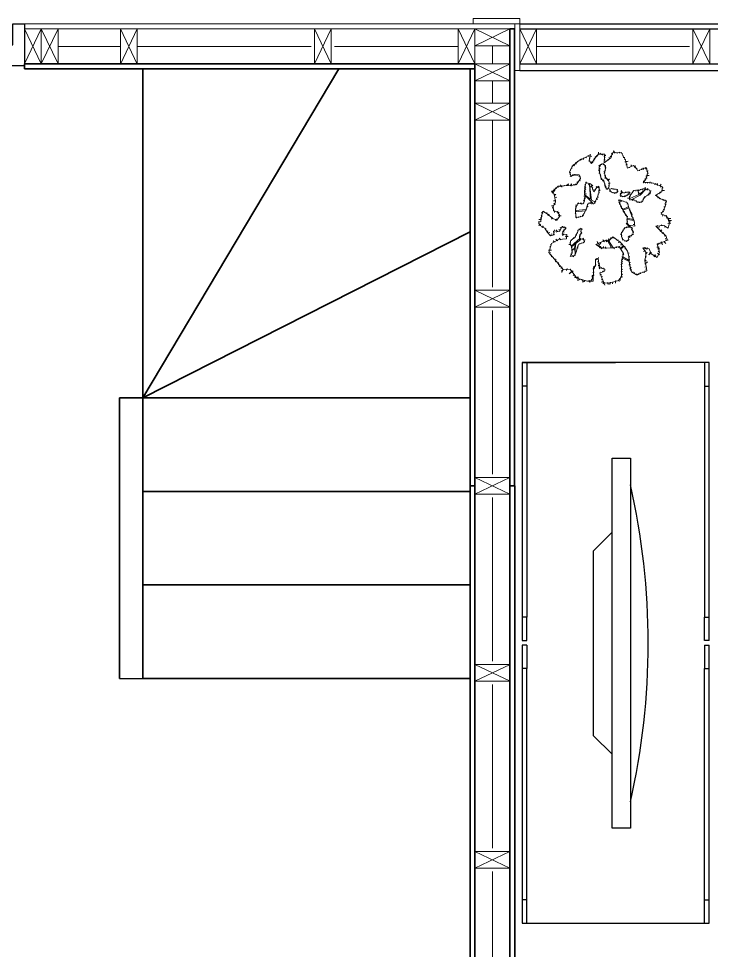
# Model space of a CAD drawing. Header units: millimetres. Extents: x -5545 to 6592, y -1722 to 1596.
# Drawn here: x 5378.3 to 5526.5, y 649.2 to 848.6 of the extents above; entities that cross this region are included whole.
import ezdxf

# ---------------------------------------------------------------- set-up
doc = ezdxf.new("R2010")
doc.units = ezdxf.units.MM
for name, color, linetype, lineweight in [('A-DETL-MBND', 3, 'Continuous', 18), ('A-DOOR-FULL', 4, 'Continuous', 25), ('A-ELEV-MBE1', 7, 'Continuous', 35), ('A-ELEV-MBE2', 4, 'Continuous', 25), ('A-FURN', 8, 'Continuous', 18), ('A-SECT-MCUT', 7, 'Continuous', 35), ('A-WALL-PATT', 8, 'Continuous', 18), ('A-WALL-STUD', 3, 'Continuous', 18), ('ALBERO', 84, 'Continuous', 9)]:
    doc.layers.add(name, color=color, linetype=linetype, lineweight=lineweight)
doc.layers.add('Arredo', color=7, linetype='Continuous')
doc.layers.add('Piante', color=104, linetype='Continuous')

# ---------------------------------------------------------------- blocks, each defined once
blk = doc.blocks.new('albero_aw_3')
at = {"layer": 'ALBERO', "color": 75}
for p, q in [((-0.667, 5.932), (-0.65, 6.212)), ((-0.65, 6.212), (-0.626, 6.023)), ((0.78, 6.335), (0.821, 6.138)), ((0.927, 6.121), (0.78, 6.335)), ((1.133, 6.195), (1.116, 6.088)), ((1.314, 6.204), (1.412, 6.105)), ((-3.139, 4.847), (-2.536, 5.4)), ((-2.653, 5.354), (-2.623, 5.293)), ((-2.536, 5.4), (-1.831, 5.725)), ((-2.491, 5.354), (-2.531, 5.425)), ((-2.329, 5.425), (-2.4, 5.537)), ((-2.258, 5.476), (-2.318, 5.588)), ((-1.984, 5.689), (-2.116, 5.507)), ((-1.862, 5.75), (-1.781, 5.689)), ((-1.831, 5.725), (-1.384, 5.988)), ((-1.629, 5.903), (-1.588, 5.801)), ((-1.547, 5.354), (-1.446, 5.395)), ((-1.384, 5.988), (-1.529, 5.419)), ((-1.529, 5.419), (-1.308, 5.151)), ((-1.517, 5.649), (-1.416, 5.639)), ((-1.497, 5.811), (-1.263, 5.842)), ((-1.263, 5.842), (-1.476, 5.791)), ((-1.308, 5.151), (-0.963, 5.662)), ((-1.308, 5.299), (-1.176, 5.233)), ((-1.242, 5.192), (-1.308, 5.299)), ((-1.176, 5.233), (-1.152, 5.414)), ((-1.152, 5.414), (-1.053, 5.406)), ((-1.045, 5.636), (-0.954, 5.562)), ((-0.963, 5.662), (-0.637, 6.034)), ((-0.946, 5.792), (-0.905, 5.694)), ((-0.872, 5.866), (-0.716, 5.85)), ((-0.637, 6.034), (-0.039, 6.019)), ((-0.511, 6.006), (-0.453, 6.13)), ((-0.313, 5.957), (-0.289, 6.064)), ((-0.289, 6.064), (-0.264, 5.916)), ((0.065, 5.883), (-0.141, 5.817)), ((-0.141, 5.48), (-0.001, 5.496)), ((-0.039, 6.019), (-0.112, 5.211)), ((-0.112, 5.211), (0.522, 5.684)), ((-0.108, 5.891), (0.065, 5.883)), ((-0.083, 5.71), (0.007, 5.702)), ((0.073, 5.39), (0.13, 5.316)), ((0.204, 5.521), (0.328, 5.48)), ((0.344, 5.702), (0.467, 5.595)), ((0.426, 5.587), (0.344, 5.702)), ((0.467, 5.834), (0.632, 5.776)), ((0.582, 5.743), (0.467, 5.834)), ((0.522, 5.684), (0.698, 6.144)), ((0.582, 6.13), (0.706, 6.031)), ((0.673, 5.973), (0.582, 6.13)), ((0.698, 6.144), (1.545, 6.171)), ((1.545, 6.171), (1.919, 5.437)), ((1.552, 6.056), (1.642, 6.088)), ((1.618, 5.858), (1.7, 5.866)), ((1.708, 5.702), (1.84, 5.702)), ((1.823, 5.529), (1.955, 5.562)), ((1.864, 5.291), (2.168, 5.373)), ((2.168, 5.373), (1.872, 5.25)), ((1.919, 5.437), (2.105, 4.711)), ((-3.374, 4.327), (-3.139, 4.847)), ((-3.282, 4.562), (-3.282, 4.461)), ((-3.272, 4.674), (-3.14, 4.705)), ((-3.15, 4.908), (-3.059, 4.857)), ((-3.039, 5.04), (-2.927, 4.928)), ((-2.795, 5.253), (-2.745, 5.111)), ((-2.765, 5.08), (-2.795, 5.253)), ((-0.484, 4.528), (-0.633, 4.466)), ((-0.633, 4.466), (-0.509, 4.441)), ((-0.621, 4.951), (-0.484, 4.839)), ((-0.435, 4.938), (-0.621, 4.951)), ((-0.497, 4.665), (-0.621, 4.615)), ((-0.621, 4.615), (-0.571, 4.578)), ((-0.484, 4.839), (-0.584, 4.814)), ((-0.584, 4.814), (-0.571, 4.714)), ((-0.571, 4.714), (-0.497, 4.665)), ((-0.571, 4.578), (-0.484, 4.528)), ((-0.509, 4.441), (-0.571, 4.379)), ((-0.535, 4.941), (-0.563, 4.742)), ((-0.563, 4.742), (-0.563, 4.442)), ((-0.563, 4.442), (-0.506, 4.214)), ((-0.421, 5.055), (-0.535, 4.941)), ((-0.292, 5.112), (-0.463, 5.013)), ((-0.463, 5.013), (-0.435, 4.938)), ((-0.348, 5.112), (-0.348, 5.025)), ((-0.121, 5.055), (-0.292, 5.112)), ((-0.161, 5.125), (-0.236, 5.05)), ((-0.136, 5), (-0.049, 5.013)), ((0.036, 4.927), (-0.121, 5.055)), ((-0.078, 4.285), (0.036, 4.67)), ((-0.062, 4.876), (0.05, 4.876)), ((-0.037, 4.739), (0.075, 4.714)), ((-0.037, 4.553), (0.05, 4.503)), ((0.038, 4.466), (-0.037, 4.553)), ((0.036, 4.67), (0.036, 4.927)), ((1.955, 5.011), (2.119, 5.085)), ((2.105, 4.711), (2.681, 4.935)), ((2.25, 4.806), (2.308, 4.732)), ((2.439, 5.02), (2.522, 4.88)), ((2.464, 4.847), (2.439, 5.02)), ((2.681, 4.935), (3.002, 4.628)), ((2.776, 4.863), (2.85, 4.929)), ((2.85, 4.929), (2.793, 4.724)), ((2.941, 4.608), (3.031, 4.658)), ((3.002, 4.628), (3.094, 4.459)), ((3.094, 4.459), (3.888, 4.765)), ((3.253, 4.452), (3.245, 4.543)), ((3.45, 4.655), (3.45, 4.544)), ((3.611, 4.581), (3.586, 4.742)), ((3.772, 4.655), (3.847, 4.754)), ((3.847, 4.606), (3.97, 4.63)), ((3.871, 4.42), (4.07, 4.432)), ((3.888, 4.765), (4.032, 4.248)), ((-3.221, 3.92), (-3.374, 4.327)), ((-3.353, 4.248), (-3.272, 4.278)), ((-3.353, 4.085), (-3.272, 4.116)), ((-3.313, 3.902), (-3.221, 3.974)), ((-3.083, 4.07), (-3.221, 3.92)), ((-2.475, 4.075), (-3.083, 4.07)), ((-3.039, 3.974), (-3.029, 4.055)), ((-2.887, 3.994), (-2.887, 4.126)), ((-2.755, 3.994), (-2.745, 4.085)), ((-2.737, 3.156), (-2.353, 3.717)), ((-2.633, 4.004), (-2.531, 4.055)), ((-2.491, 3.892), (-2.339, 3.923)), ((-2.353, 3.717), (-2.475, 4.075)), ((-2.4, 3.74), (-2.298, 3.75)), ((-0.621, 4.23), (-0.534, 4.23)), ((-0.522, 4.08), (-0.41, 4.055)), ((-0.506, 4.214), (-0.435, 3.928)), ((-0.484, 3.931), (-0.385, 3.931)), ((-0.435, 3.928), (-0.392, 3.7)), ((-0.41, 3.67), (-0.335, 3.745)), ((-0.335, 3.745), (-0.397, 3.633)), ((-0.397, 3.633), (-0.298, 3.583)), ((-0.392, 3.7), (-0.164, 3.486)), ((-0.298, 3.583), (-0.161, 3.583)), ((-0.161, 3.583), (-0.248, 3.508)), ((-0.149, 4.217), (-0.062, 4.192)), ((-0.025, 4.18), (-0.149, 4.217)), ((-0.124, 4.379), (-0.012, 4.341)), ((0, 4.304), (-0.124, 4.379)), ((0.007, 3.914), (-0.078, 4.285)), ((-0.062, 3.993), (0.013, 4.006)), ((0.05, 3.968), (-0.062, 3.993)), ((-0.037, 3.707), (0.087, 3.782)), ((0.125, 3.745), (-0.037, 3.707)), ((-0.025, 3.794), (0.062, 3.832)), ((0.087, 3.782), (-0.025, 3.794)), ((0.107, 3.714), (0.007, 3.914)), ((0.292, 3.543), (0.107, 3.714)), ((0.187, 3.546), (0.286, 3.682)), ((0.398, 3.658), (0.187, 3.546)), ((0.274, 3.533), (0.398, 3.658)), ((0.364, 3.329), (0.292, 3.543)), ((3.848, 3.668), (3.591, 3.317)), ((3.983, 3.738), (3.723, 3.651)), ((3.797, 3.738), (3.983, 3.738)), ((4.144, 3.998), (3.847, 3.924)), ((4.032, 4.248), (3.848, 3.668)), ((3.908, 3.986), (4.144, 3.998)), ((4.07, 4.196), (3.933, 4.134)), ((4.008, 4.271), (4.07, 4.196)), ((-4.964, 2.52), (-4.46, 3.003)), ((-4.864, 2.713), (-4.734, 2.681)), ((-4.734, 2.681), (-4.848, 2.519)), ((-4.734, 2.827), (-4.572, 2.795)), ((-4.54, 2.941), (-4.41, 2.908)), ((-4.46, 3.003), (-3.922, 3.037)), ((-4.345, 3.038), (-4.313, 2.941)), ((-4.167, 2.924), (-4.231, 3.119)), ((-4.104, 3.039), (-4.124, 2.897)), ((-3.922, 3.037), (-3.274, 3.052)), ((-3.911, 2.999), (-3.881, 3.09)), ((-3.495, 3.212), (-3.668, 3.05)), ((-3.526, 3.029), (-3.495, 3.212)), ((-3.211, 3.202), (-3.282, 3.07)), ((-3.274, 3.052), (-2.737, 3.156)), ((-3.232, 2.999), (-3.211, 3.202)), ((-2.968, 3.171), (-2.988, 3.09)), ((-2.958, 3.07), (-2.968, 3.171)), ((-2.816, 3.202), (-2.775, 3.1)), ((-2.684, 3.405), (-2.582, 3.273)), ((-2.481, 3.517), (-2.349, 3.496)), ((-1.963, 2.958), (-1.842, 2.857)), ((-1.927, 2.874), (-1.953, 2.385)), ((-1.953, 2.714), (-1.872, 2.796)), ((-1.933, 3.141), (-1.872, 3.1)), ((-1.933, 2.603), (-1.852, 2.674)), ((-1.822, 3.393), (-1.927, 2.874)), ((-1.372, 3.207), (-1.881, 3.323)), ((-1.7, 3.293), (-1.74, 3.232)), ((-1.497, 3.242), (-1.588, 3.11)), ((-1.499, 3.178), (-1.297, 1.681)), ((-1.405, 1.748), (-1.499, 3.178)), ((-1.162, 3.08), (-1.385, 2.897)), ((-1.375, 3.1), (-1.284, 3.161)), ((-1.27, 2.919), (-1.372, 3.207)), ((-1.365, 2.938), (-1.162, 3.08)), ((-1.086, 2.452), (-1.27, 2.919)), ((-1.223, 2.826), (-1.172, 2.867)), ((-1.223, 2.623), (-1.131, 2.704)), ((-0.771, 2.913), (-1.086, 2.452)), ((-1.01, 2.684), (-0.888, 2.643)), ((-0.766, 2.826), (-0.858, 2.958)), ((-0.572, 2.915), (-0.771, 2.913)), ((-0.614, 2.999), (-0.695, 2.846)), ((-0.617, 2.316), (-0.572, 2.915)), ((-0.609, 2.751), (-0.536, 2.772)), ((-0.577, 2.542), (-0.494, 2.657)), ((-0.248, 3.508), (-0.099, 3.496)), ((-0.099, 3.496), (-0.174, 3.434)), ((-0.174, 3.434), (-0.099, 3.421)), ((-0.164, 3.486), (-0.05, 3.215)), ((-0.099, 3.421), (-0.136, 3.384)), ((-0.012, 3.222), (-0.087, 3.173)), ((0.013, 3.086), (-0.074, 2.999)), ((-0.05, 3.215), (0.036, 2.916)), ((0.087, 2.949), (-0.012, 2.862)), ((0.036, 2.916), (0.121, 2.702)), ((0.112, 2.849), (0.087, 2.713)), ((0.121, 2.702), (0.25, 2.716)), ((0.199, 2.787), (0.336, 2.762)), ((0.25, 2.716), (0.364, 3.001)), ((0.299, 3.048), (0.41, 3.073)), ((0.311, 2.924), (0.361, 2.912)), ((0.323, 3.235), (0.46, 3.272)), ((0.364, 3.001), (0.364, 3.329)), ((0.632, 2.78), (0.393, 2.69)), ((0.393, 2.69), (0.505, 2.481)), ((0.4, 2.735), (0.482, 2.705)), ((0.43, 2.683), (0.4, 2.735)), ((0.676, 2.742), (0.594, 2.78)), ((0.773, 2.735), (0.676, 2.742)), ((0.781, 2.75), (0.736, 2.69)), ((0.736, 2.742), (0.781, 2.75)), ((0.967, 2.713), (0.773, 2.735)), ((0.9, 2.735), (0.87, 2.668)), ((1.146, 2.66), (0.967, 2.713)), ((1.072, 2.705), (0.982, 2.66)), ((1.183, 2.481), (1.146, 2.66)), ((3.094, 2.652), (3.168, 2.557)), ((3.294, 2.652), (3.189, 2.62)), ((3.246, 2.228), (3.838, 2.695)), ((3.347, 2.704), (3.273, 2.588)), ((3.568, 2.736), (3.294, 2.652)), ((3.838, 2.695), (3.313, 2.145)), ((3.536, 2.62), (3.579, 2.778)), ((3.81, 2.736), (3.568, 2.736)), ((3.591, 3.317), (4.219, 3.362)), ((3.599, 3.465), (3.735, 3.452)), ((3.737, 2.683), (3.779, 2.894)), ((3.779, 2.894), (3.8, 2.673)), ((3.809, 3.365), (3.809, 3.291)), ((4.231, 2.62), (3.81, 2.736)), ((3.947, 2.62), (4.042, 2.768)), ((4.042, 2.768), (3.958, 2.599)), ((4.045, 3.341), (3.97, 3.279)), ((4.181, 3.291), (4.243, 3.403)), ((4.219, 3.362), (4.958, 3.129)), ((4.355, 3.241), (4.342, 3.353)), ((4.528, 3.241), (4.54, 3.316)), ((4.652, 3.142), (4.813, 3.241)), ((4.912, 3.093), (4.962, 3.241)), ((4.958, 3.129), (5.418, 2.923)), ((4.962, 3.241), (4.962, 3.068)), ((5.16, 3.006), (5.296, 3.167)), ((5.222, 2.882), (5.321, 2.944)), ((5.418, 2.923), (5.363, 2.445)), ((5.371, 2.795), (5.47, 2.82)), ((-5.091, 2.519), (-4.961, 2.324)), ((-4.848, 2.519), (-5.091, 2.519)), ((-4.792, 2.123), (-4.964, 2.52)), ((-4.848, 2.194), (-4.669, 2.211)), ((-4.669, 2.211), (-4.831, 2.097)), ((-4.815, 1.918), (-4.588, 1.935)), ((-4.697, 1.466), (-4.792, 2.123)), ((-1.899, 1.927), (-2.064, 1.318)), ((-2.041, 2.05), (-1.895, 2.008)), ((-1.874, 2.04), (-2.041, 2.05)), ((-2.01, 1.883), (-1.947, 1.778)), ((-1.884, 1.841), (-2.01, 1.883)), ((-1.984, 2.197), (-1.791, 2.268)), ((-1.963, 2.319), (-1.852, 2.349)), ((-1.953, 2.461), (-1.862, 2.522)), ((-1.953, 2.385), (-1.899, 1.927)), ((-1.917, 2.139), (-1.405, 1.748)), ((-1.904, 2.099), (-1.189, 1.384)), ((-0.713, 1.757), (-0.86, 1.82)), ((-0.86, 1.768), (-0.713, 1.757)), ((-0.831, 1.746), (-0.617, 2.316)), ((-0.734, 1.966), (-0.598, 1.956)), ((-0.671, 2.144), (-0.671, 2.27)), ((-0.64, 2.385), (-0.546, 2.406)), ((0.497, 2.586), (0.4, 2.563)), ((0.4, 2.563), (0.46, 2.578)), ((0.527, 2.511), (0.415, 2.489)), ((0.505, 2.481), (0.796, 2.362)), ((0.594, 2.474), (0.564, 2.414)), ((0.669, 2.414), (0.617, 2.369)), ((0.796, 2.392), (0.706, 2.354)), ((0.796, 2.362), (1.064, 2.362)), ((0.967, 2.392), (0.885, 2.295)), ((0.885, 2.295), (0.922, 2.369)), ((1.042, 2.392), (1.042, 2.317)), ((1.064, 2.362), (1.183, 2.481)), ((1.101, 2.616), (1.191, 2.63)), ((1.198, 2.519), (1.101, 2.496)), ((1.109, 2.541), (1.198, 2.519)), ((1.377, 2.145), (1.474, 2.145)), ((1.519, 2.131), (1.377, 2.145)), ((1.407, 2.302), (1.512, 2.272)), ((1.504, 2.228), (1.407, 2.302)), ((1.43, 2.011), (1.534, 2.063)), ((1.556, 2.063), (1.43, 2.011)), ((1.452, 2.242), (1.541, 2.325)), ((1.489, 2.034), (1.452, 2.242)), ((1.75, 2.019), (1.489, 2.034)), ((1.497, 2.571), (1.601, 2.414)), ((1.497, 2.436), (1.497, 2.533)), ((1.541, 2.325), (1.497, 2.436)), ((1.549, 2.436), (1.586, 2.481)), ((1.594, 2.362), (1.631, 2.436)), ((1.601, 2.414), (1.773, 2.347)), ((1.623, 1.974), (1.661, 2.049)), ((1.691, 2.049), (1.623, 1.974)), ((1.691, 2.392), (1.668, 2.317)), ((2.034, 2.101), (1.75, 2.019)), ((1.773, 2.347), (2.063, 2.429)), ((1.773, 2.369), (1.81, 2.325)), ((1.855, 2.078), (1.788, 1.974)), ((1.788, 1.974), (1.81, 2.056)), ((1.922, 2.451), (1.937, 2.377)), ((1.937, 2.362), (1.922, 2.451)), ((1.966, 2.108), (1.929, 2.011)), ((1.929, 2.011), (1.937, 2.086)), ((2.093, 2.101), (2.019, 2.138)), ((2.257, 2.28), (2.034, 2.101)), ((2.034, 2.145), (2.093, 2.101)), ((2.063, 2.392), (2.049, 2.466)), ((2.063, 2.429), (2.324, 2.414)), ((2.145, 2.153), (2.101, 2.213)), ((2.115, 1.861), (2.326, 1.851)), ((2.347, 1.809), (2.115, 1.861)), ((2.131, 2.384), (2.205, 2.459)), ((2.131, 2.205), (2.145, 2.153)), ((2.198, 2.213), (2.168, 2.265)), ((2.175, 2.295), (2.198, 2.213)), ((2.22, 2.377), (2.272, 2.451)), ((2.242, 2.332), (2.272, 2.302)), ((2.324, 2.414), (2.257, 2.28)), ((2.272, 2.347), (2.354, 2.332)), ((2.273, 2.019), (2.399, 1.977)), ((2.347, 2.093), (2.294, 1.904)), ((2.294, 1.904), (2.294, 1.724)), ((2.315, 2.177), (2.421, 2.199)), ((2.329, 1.811), (3.188, 2.203)), ((2.557, 2.367), (2.347, 2.093)), ((3.313, 2.145), (2.438, 1.703)), ((2.536, 2.409), (2.61, 2.378)), ((2.673, 2.557), (2.557, 2.367)), ((2.957, 2.588), (2.673, 2.557)), ((2.694, 2.599), (2.726, 2.536)), ((2.915, 2.631), (2.884, 2.525)), ((3.189, 2.62), (3.021, 2.609)), ((3.096, 2.587), (3.246, 2.228)), ((3.188, 2.203), (3.096, 2.587)), ((3.568, 1.609), (3.663, 1.809)), ((3.568, 1.788), (3.61, 1.682)), ((3.621, 1.882), (3.768, 1.904)), ((3.663, 1.809), (3.758, 1.988)), ((3.726, 2.009), (3.831, 1.988)), ((3.758, 1.988), (4.084, 2.156)), ((3.905, 2.093), (3.873, 2.009)), ((4.042, 2.22), (4.168, 2.135)), ((4.084, 2.156), (4.284, 2.43)), ((4.116, 2.367), (4.284, 2.262)), ((4.179, 2.525), (4.337, 2.557)), ((4.284, 2.43), (4.231, 2.62)), ((5.363, 2.445), (4.747, 2.15)), ((4.747, 2.15), (5.238, 1.786)), ((4.751, 2.113), (4.912, 2.187)), ((4.9, 2.001), (4.962, 2.063)), ((4.962, 1.89), (5.061, 1.952)), ((5.135, 2.262), (4.974, 2.299)), ((5.011, 2.311), (5.135, 2.262)), ((5.111, 1.791), (5.197, 1.853)), ((5.259, 2.349), (5.135, 2.411)), ((5.197, 2.448), (5.259, 2.349)), ((5.238, 1.786), (5.758, 1.62)), ((5.334, 2.584), (5.594, 2.584)), ((5.594, 2.584), (5.346, 2.547)), ((5.42, 1.766), (5.52, 1.642)), ((-4.864, 1.124), (-5.091, 1.124)), ((-5.01, 0.945), (-4.88, 0.929)), ((-4.962, 1.015), (-4.697, 1.466)), ((-4.849, 0.607), (-4.962, 1.015)), ((-4.669, 1.643), (-4.896, 1.594)), ((-4.896, 1.594), (-4.734, 1.562)), ((-4.88, 1.334), (-4.75, 1.27)), ((-4.718, 1.302), (-4.88, 1.334)), ((-2.731, 1.035), (-2.846, 1.035)), ((-2.627, 1.203), (-2.825, 1.192)), ((-2.825, 1.192), (-2.679, 1.171)), ((-2.583, 1.373), (-2.808, 0.853)), ((-2.064, 1.318), (-2.583, 1.373)), ((-2.553, 1.422), (-2.543, 1.307)), ((-2.491, 1.328), (-2.553, 1.422)), ((-2.282, 1.412), (-2.365, 1.307)), ((-2.229, 1.265), (-2.282, 1.412)), ((-2.177, 1.328), (-2.229, 1.265)), ((-2.052, 1.673), (-1.999, 1.558)), ((-1.947, 1.6), (-2.052, 1.673)), ((-2.052, 1.454), (-2.02, 1.381)), ((-1.84, 0.711), (-1.635, 1.321)), ((-1.79, 0.931), (-1.707, 0.941)), ((-1.717, 1.046), (-1.633, 1.098)), ((-1.675, 1.328), (-1.623, 1.255)), ((-1.635, 1.321), (-1.337, 1.413)), ((-1.508, 1.433), (-1.529, 1.339)), ((-1.372, 1.454), (-1.435, 1.349)), ((-1.337, 1.413), (-1.077, 1.306)), ((-1.299, 1.412), (-1.278, 1.286)), ((-1.297, 1.681), (-1, 1.492)), ((-1.152, 1.339), (-1.121, 1.276)), ((-1.077, 1.306), (-0.831, 1.746)), ((-1.048, 1.391), (-0.943, 1.391)), ((-0.881, 1.485), (-0.975, 1.558)), ((-0.975, 1.527), (-0.881, 1.485)), ((1.452, 1.655), (1.213, 1.653)), ((1.273, 1.46), (1.413, 1.46)), ((1.681, 1.617), (1.294, 1.494)), ((1.294, 1.494), (1.689, 0.66)), ((1.353, 1.7), (1.323, 1.61)), ((1.323, 1.67), (1.353, 1.7)), ((1.333, 1.3), (1.463, 1.32)), ((1.493, 1.67), (1.433, 1.59)), ((1.493, 1.169), (1.433, 1.069)), ((1.433, 1.069), (1.533, 1.089)), ((2.102, 1.421), (1.452, 1.655)), ((1.533, 1.089), (1.503, 0.989)), ((1.503, 0.989), (1.543, 0.979)), ((1.543, 0.979), (1.523, 0.889)), ((1.523, 0.889), (1.653, 0.869)), ((1.643, 0.79), (2.182, 1.019)), ((1.683, 0.709), (2.223, 0.925)), ((1.983, 1.44), (2.023, 1.52)), ((2.043, 1.32), (2.133, 1.36)), ((2.276, 0.855), (2.102, 1.421)), ((2.123, 1.21), (2.203, 1.21)), ((2.133, 1.029), (2.233, 1.009)), ((2.294, 1.724), (2.705, 1.661)), ((2.463, 1.724), (2.336, 1.661)), ((2.557, 1.735), (2.621, 1.63)), ((2.705, 1.745), (2.726, 1.619)), ((2.705, 1.661), (2.936, 1.598)), ((2.873, 1.64), (2.831, 1.577)), ((2.936, 1.598), (3.01, 1.461)), ((3.021, 1.472), (3.01, 1.524)), ((3.01, 1.461), (3.431, 1.472)), ((3.157, 1.514), (3.021, 1.472)), ((3.273, 1.493), (3.242, 1.419)), ((3.431, 1.472), (3.568, 1.609)), ((3.452, 1.609), (3.463, 1.482)), ((5.683, 1.042), (5.28, 0.341)), ((5.535, 1.029), (5.684, 1.029)), ((5.606, 1.617), (5.743, 1.667)), ((5.618, 1.327), (5.766, 1.244)), ((5.668, 1.481), (5.829, 1.505)), ((5.758, 1.62), (5.683, 1.042)), ((-6.097, -0.4), (-6.06, 0.029)), ((-6.064, 0.231), (-5.966, 0.118)), ((-6.06, 0.029), (-5.906, 0.609)), ((-6.031, 0.507), (-5.918, 0.41)), ((-5.906, 0.609), (-5.495, 0.373)), ((-5.707, 0.572), (-5.82, 0.491)), ((-5.529, 0.507), (-5.529, 0.377)), ((-5.495, 0.373), (-4.973, -0.082)), ((-5.318, 0.329), (-5.431, 0.199)), ((-5.091, -0.126), (-4.994, 0.02)), ((-4.929, 0.685), (-4.848, 0.734)), ((-4.54, 0.56), (-4.849, 0.607)), ((-4.799, 0.507), (-4.767, 0.669)), ((-4.621, 0.556), (-4.458, 0.637)), ((-4.573, -0.238), (-4.347, 0.133)), ((-4.338, 0.272), (-4.54, 0.56)), ((-4.523, 0.491), (-4.361, 0.491)), ((-4.442, 0.199), (-4.183, 0.166)), ((-4.183, 0.166), (-4.394, 0.15)), ((-4.347, 0.133), (-4.338, 0.272)), ((-2.742, 0.857), (-2.857, 0.847)), ((-2.857, 0.428), (-2.773, 0.366)), ((-2.815, 0.606), (-2.752, 0.669)), ((-2.815, 0.198), (-2.742, 0.177)), ((-2.808, 0.853), (-2.771, 0.036)), ((-2.794, 0.682), (-1.823, 0.776)), ((-2.78, 0.574), (-1.917, 0.655)), ((-2.771, 0.036), (-2.164, 0.131)), ((-2.679, 0.094), (-2.731, -0.042)), ((-2.553, 0.094), (-2.491, 0.031)), ((-2.376, 0.146), (-2.271, 0.073)), ((-2.198, 0.24), (-2.041, 0.23)), ((-2.041, 0.23), (-2.187, 0.219)), ((-2.164, 0.131), (-1.84, 0.711)), ((-2.062, 0.418), (-1.968, 0.418)), ((-1.905, 0.638), (-1.947, 0.523)), ((-1.863, 0.774), (-1.79, 0.721)), ((1.783, 0.639), (1.683, 0.559)), ((1.689, 0.66), (2.083, 0.075)), ((1.733, 0.539), (1.853, 0.559)), ((1.953, 0.299), (1.883, 0.259)), ((1.883, 0.259), (2.033, 0.259)), ((2.013, 0.119), (2.123, 0.129)), ((2.083, 0.075), (2.079, -0.682)), ((2.273, 0.839), (2.353, 0.809)), ((2.5, 0.248), (2.276, 0.855)), ((2.323, 0.659), (2.423, 0.649)), ((2.363, 0.459), (2.443, 0.569)), ((2.423, 0.349), (2.513, 0.469)), ((2.543, 0.269), (2.493, 0.179)), ((2.493, 0.179), (2.553, 0.099)), ((2.744, -0.298), (2.5, 0.248)), ((2.503, 0.369), (2.543, 0.269)), ((2.553, 0.099), (2.613, 0.049)), ((2.613, 0.049), (2.643, -0.051)), ((5.271, 0.467), (5.535, 0.6)), ((5.28, 0.341), (5.76, 0.175)), ((5.469, 0.302), (5.42, 0.137)), ((5.486, 0.765), (5.634, 0.765)), ((5.651, 0.137), (5.833, 0.203)), ((5.76, 0.175), (6.113, -0.34)), ((-6.242, -0.466), (-6.355, -0.499)), ((-6.031, -0.158), (-6.291, -0.174)), ((-6.291, -0.174), (-6.128, -0.191)), ((-6.277, -0.361), (-6.097, -0.4)), ((-6.214, -0.7), (-6.277, -0.361)), ((-6.274, -0.726), (-6.096, -0.677)), ((-6.258, -0.694), (-6.274, -0.726)), ((-6.128, -0.596), (-6.258, -0.694)), ((-5.723, -0.985), (-6.214, -0.7)), ((-6.177, -0.028), (-6.015, -0.012)), ((-5.918, -0.775), (-5.983, -0.937)), ((-5.983, -0.937), (-5.837, -0.84)), ((-4.977, -0.045), (-5.091, -0.126)), ((-4.973, -0.082), (-4.573, -0.238)), ((-4.604, -0.093), (-4.685, -0.304)), ((-4.685, -0.304), (-4.669, -0.126)), ((-4.09, -0.832), (-4.345, -1.312)), ((-3.71, -0.968), (-4.09, -0.832)), ((-4.053, -0.807), (-4.053, -0.921)), ((-3.94, -0.953), (-3.81, -0.856)), ((2.096, -0.881), (1.831, -0.984)), ((2.043, -0.512), (1.983, -0.582)), ((1.983, -0.582), (2.133, -0.542)), ((2.039, -0.858), (1.993, -0.961)), ((2.003, -0.191), (2.103, -0.222)), ((2.234, -0.869), (2.039, -0.881)), ((2.043, -0.061), (2.093, -0.081)), ((2.043, -0.342), (2.133, -0.372)), ((2.079, -0.682), (2.807, -0.796)), ((2.088, -0.06), (2.668, -0.141)), ((2.133, -0.542), (2.093, -0.652)), ((2.093, -0.652), (2.203, -0.642)), ((2.101, -0.155), (2.722, -0.249)), ((2.203, -0.642), (2.163, -0.752)), ((2.163, -0.752), (2.243, -0.702)), ((2.165, -0.835), (2.165, -0.915)), ((2.419, -0.881), (2.234, -0.869)), ((2.243, -0.702), (2.273, -0.782)), ((2.303, -0.835), (2.246, -0.938)), ((2.273, -0.782), (2.373, -0.782)), ((2.373, -0.782), (2.393, -0.692)), ((2.384, -0.915), (2.373, -0.823)), ((2.58, -0.984), (2.419, -0.881)), ((2.442, -0.973), (2.465, -0.881)), ((2.593, -0.212), (2.713, -0.201)), ((2.643, -0.051), (2.613, -0.151)), ((2.643, -0.642), (2.813, -0.642)), ((2.723, -0.452), (2.793, -0.432)), ((2.807, -0.796), (2.744, -0.298)), ((5.548, -0.724), (4.781, -0.79)), ((4.781, -0.79), (5.213, -1.215)), ((4.974, -0.722), (4.858, -0.855)), ((4.941, -0.937), (5.172, -0.855)), ((5.288, -0.673), (5.387, -0.739)), ((5.949, -0.999), (5.548, -0.724)), ((5.717, -0.789), (5.651, -0.921)), ((5.766, -0.012), (6.196, -0.078)), ((6.196, -0.078), (5.899, -0.094)), ((6.212, -0.524), (5.915, -0.541)), ((6.113, -0.34), (5.949, -0.999)), ((5.965, -0.26), (6.278, -0.276)), ((6.278, -0.276), (5.981, -0.342)), ((5.998, -0.491), (6.212, -0.524)), ((-5.461, -1.381), (-5.723, -0.985)), ((-5.61, -1.018), (-5.642, -1.148)), ((-5.237, -1.391), (-5.48, -1.44)), ((-5.448, -1.229), (-5.464, -1.326)), ((-5.169, -1.698), (-5.461, -1.381)), ((-5.091, -1.537), (-5.188, -1.699)), ((-4.821, -1.605), (-5.169, -1.698)), ((-4.961, -1.553), (-4.831, -1.586)), ((-4.929, -1.326), (-4.799, -1.375)), ((-4.615, -1.235), (-4.894, -1.257)), ((-4.894, -1.257), (-4.821, -1.605)), ((-4.815, -1.148), (-4.767, -1.278)), ((-4.604, -1.148), (-4.653, -1.31)), ((-4.653, -1.31), (-4.621, -1.359)), ((-4.345, -1.312), (-4.615, -1.235)), ((-4.491, -1.229), (-4.507, -1.326)), ((-4.394, -1.115), (-4.313, -1.164)), ((-4.28, -0.904), (-4.215, -1.018)), ((-4.215, -1.018), (-4.183, -1.05)), ((-4.094, -1.56), (-3.976, -1.309)), ((-3.625, -1.596), (-4.094, -1.56)), ((-4.071, -1.33), (-3.886, -1.361)), ((-4.056, -1.67), (-3.886, -1.515)), ((-3.963, -1.562), (-4.056, -1.67)), ((-3.978, -1.159), (-3.886, -1.206)), ((-3.976, -1.309), (-3.71, -0.968)), ((-3.842, -1.018), (-3.745, -1.05)), ((-3.747, -1.716), (-3.515, -1.778)), ((-3.672, -1.985), (-3.625, -1.596)), ((-2.845, -1.765), (-2.773, -1.789)), ((-2.843, -1.845), (-2.776, -1.644)), ((-2.776, -1.644), (-2.642, -1.392)), ((-2.733, -1.684), (-2.765, -1.539)), ((-2.765, -1.539), (-2.733, -1.611)), ((-2.642, -1.392), (-2.575, -1.191)), ((-2.604, -1.337), (-2.604, -1.16)), ((-2.604, -1.16), (-2.587, -1.289)), ((-2.575, -1.191), (-2.323, -1.006)), ((-2.467, -1.184), (-2.459, -1.055)), ((-2.459, -1.055), (-2.434, -1.152)), ((-2.459, -1.748), (-2.354, -1.74)), ((-2.442, -1.628), (-2.338, -1.636)), ((-2.39, -1.593), (-2.424, -1.744)), ((-2.424, -1.744), (-2.424, -1.946)), ((-2.223, -1.426), (-2.39, -1.593)), ((-2.346, -1.37), (-2.233, -1.329)), ((-2.323, -1.006), (-2.273, -0.973)), ((-2.273, -1.14), (-2.323, -1.291)), ((-2.323, -1.291), (-2.223, -1.426)), ((-2.322, -1.474), (-2.289, -1.539)), ((-2.168, -1.095), (-2.289, -1.12)), ((-2.281, -1.079), (-2.168, -1.095)), ((-2.273, -0.973), (-2.273, -1.14)), ((1.44, -1.595), (1.578, -1.584)), ((1.682, -1.203), (1.497, -1.503)), ((1.497, -1.388), (1.613, -1.399)), ((1.497, -1.503), (1.532, -1.78)), ((1.497, -1.733), (1.59, -1.699)), ((1.659, -1.134), (1.682, -1.25)), ((1.831, -0.984), (1.682, -1.203)), ((1.716, -1.042), (1.854, -1.042)), ((1.866, -0.904), (1.9, -0.996)), ((2.177, -1.803), (2.373, -1.745)), ((2.246, -1.71), (2.338, -1.872)), ((2.338, -1.872), (2.28, -1.722)), ((2.373, -1.745), (2.58, -1.63)), ((2.43, -1.664), (2.476, -1.733)), ((2.476, -1.111), (2.58, -0.984)), ((2.591, -1.215), (2.476, -1.111)), ((2.511, -1.042), (2.568, -1.088)), ((2.522, -1.215), (2.58, -1.157)), ((2.66, -1.584), (2.522, -1.549)), ((2.557, -1.595), (2.66, -1.584)), ((2.58, -1.376), (2.672, -1.376)), ((2.58, -1.63), (2.683, -1.376)), ((2.683, -1.376), (2.591, -1.215)), ((2.591, -1.296), (2.626, -1.25)), ((5.172, -1.086), (5.073, -1.136)), ((5.354, -1.152), (5.188, -1.301)), ((5.213, -1.215), (5.725, -1.719)), ((5.502, -1.384), (5.387, -1.483)), ((5.585, -1.698), (5.8, -1.731)), ((5.725, -1.719), (5.888, -2.126)), ((-5.336, -3.294), (-5.074, -2.425)), ((-5.199, -2.536), (-5.076, -2.567)), ((-5.074, -2.425), (-4.439, -2.051)), ((-4.921, -2.18), (-4.813, -2.304)), ((-4.736, -2.273), (-4.921, -2.18)), ((-4.689, -2.026), (-4.597, -2.165)), ((-4.488, -2.18), (-4.689, -2.026)), ((-4.439, -2.051), (-3.672, -1.985)), ((-4.349, -1.933), (-4.272, -2.026)), ((-4.195, -2.103), (-4.349, -1.933)), ((-3.515, -1.778), (-3.793, -1.794)), ((-3.289, -2.474), (-3.458, -2.539)), ((-3.458, -2.539), (-3.272, -2.522)), ((-3.329, -2.348), (-3.245, -2.164)), ((-3.295, -2.55), (-3.329, -2.348)), ((-3.313, -2.273), (-3.256, -2.313)), ((-3.211, -2.684), (-3.295, -2.55)), ((-3.245, -2.164), (-3.077, -1.996)), ((-2.417, -1.96), (-3.219, -2.679)), ((-3.216, -2.127), (-3.184, -2.184)), ((-2.326, -2.044), (-3.173, -2.732)), ((-3.103, -1.95), (-3.047, -2.031)), ((-3.077, -1.996), (-2.843, -1.845)), ((-2.974, -1.99), (-2.998, -1.861)), ((-2.998, -1.861), (-2.966, -1.974)), ((-2.918, -1.837), (-2.853, -1.869)), ((-2.856, -2.505), (-2.901, -2.884)), ((-2.863, -2.929), (-2.78, -2.414)), ((-2.491, -2.499), (-2.591, -2.684)), ((-2.515, -2.49), (-2.547, -2.571)), ((-2.323, -2.449), (-2.491, -2.499)), ((-2.459, -1.91), (-2.378, -1.902)), ((-2.426, -2.45), (-2.362, -2.49)), ((-2.424, -1.946), (-2.34, -2.03)), ((-2.297, -1.974), (-2.394, -2.063)), ((-2.34, -2.03), (-2.156, -1.996)), ((-2.105, -2.382), (-2.323, -2.449)), ((-2.257, -2.377), (-2.233, -2.45)), ((-2.156, -1.996), (-2.021, -2.08)), ((-2.144, -2.047), (-2.064, -1.934)), ((-2.064, -1.934), (-2.12, -2.063)), ((-1.954, -2.264), (-2.105, -2.382)), ((-1.999, -2.353), (-2.064, -2.321)), ((-2.056, -2.297), (-1.999, -2.353)), ((-2.048, -2.127), (-1.903, -2.095)), ((-1.903, -2.095), (-2.032, -2.16)), ((-2.021, -2.08), (-1.954, -2.264)), ((-0.112, -2.185), (-0.906, -2.53)), ((-0.906, -2.53), (-0.345, -2.865)), ((-0.779, -2.242), (-0.64, -2.459)), ((-0.671, -2.52), (-0.779, -2.242)), ((-0.424, -2.381), (-0.625, -2.706)), ((-0.455, -2.319), (-0.424, -2.381)), ((-0.231, -2.097), (-0.062, -2.267)), ((-0.14, -2.293), (-0.231, -2.097)), ((0.396, -2.111), (-0.112, -2.185)), ((0.029, -2.11), (0.147, -2.28)), ((0.147, -2.28), (0.121, -2.084)), ((0.208, -2.167), (0.593, -2.842)), ((0.264, -2.045), (0.368, -2.175)), ((0.304, -2.142), (0.746, -2.834)), ((0.368, -2.175), (0.329, -1.967)), ((0.732, -1.809), (0.396, -2.111)), ((0.512, -1.901), (0.59, -1.967)), ((0.929, -1.941), (0.512, -1.901)), ((1.414, -2.302), (0.732, -1.809)), ((0.863, -1.98), (0.929, -1.941)), ((1.085, -2.136), (1.215, -2.097)), ((1.228, -2.345), (1.463, -2.306)), ((1.857, -2.777), (1.414, -2.302)), ((1.437, -2.567), (1.645, -2.553)), ((1.532, -1.78), (1.67, -2.056)), ((1.567, -1.918), (1.659, -1.918)), ((1.601, -2.102), (1.774, -2.091)), ((1.67, -2.056), (2.004, -2.264)), ((1.866, -2.148), (1.82, -2.217)), ((1.993, -2.16), (1.97, -2.241)), ((2.004, -2.264), (2.085, -2.194)), ((2.085, -2.194), (2.234, -2.068)), ((2.131, -2.102), (2.2, -2.148)), ((2.2, -2.148), (2.154, -2.045)), ((2.234, -2.068), (2.177, -1.803)), ((5.272, -2.39), (4.904, -2.463)), ((4.904, -2.463), (5.13, -3.249)), ((4.908, -2.573), (5.073, -2.474)), ((5.056, -2.408), (5.188, -2.474)), ((5.42, -2.524), (5.255, -2.276)), ((5.888, -2.126), (5.272, -2.39)), ((5.337, -2.293), (5.42, -2.524)), ((5.568, -2.276), (5.75, -2.441)), ((5.816, -1.912), (5.684, -1.979)), ((5.717, -2.094), (5.965, -2.111)), ((-5.385, -3.077), (-5.076, -3.062)), ((-3.967, -4.918), (-5.336, -3.294)), ((-5.308, -3.34), (-5.199, -3.294)), ((-5.215, -2.706), (-5.215, -2.907)), ((-5.215, -3.557), (-5.107, -3.479)), ((-3.297, -3.434), (-3.152, -3.45)), ((-3.24, -2.692), (-3.16, -2.7)), ((-3.127, -2.772), (-3.224, -2.829)), ((-3.161, -2.851), (-3.211, -2.684)), ((-3.211, -3.522), (-3.144, -3.271)), ((-3.208, -3.143), (-3.111, -3.095)), ((-3.087, -3.151), (-3.208, -3.143)), ((-3.192, -3.305), (-3.087, -3.313)), ((-3.161, -3.07), (-3.161, -2.851)), ((-3.144, -3.271), (-3.161, -3.07)), ((-2.901, -2.884), (-3.151, -3.088)), ((-3.151, -3.088), (-2.893, -2.929)), ((-2.893, -2.929), (-2.848, -3.451)), ((-2.809, -3.388), (-2.893, -3.573)), ((-2.853, -3.563), (-2.886, -3.522)), ((-2.878, -3.474), (-2.853, -3.563)), ((-2.848, -3.451), (-2.863, -2.929)), ((-2.813, -3.305), (-2.765, -3.369)), ((-2.709, -3.137), (-2.809, -3.388)), ((-2.765, -3.143), (-2.684, -3.159)), ((-2.716, -2.974), (-2.652, -3.014)), ((-2.658, -2.902), (-2.709, -3.137)), ((-2.7, -2.853), (-2.563, -2.845)), ((-2.591, -2.684), (-2.658, -2.902)), ((-2.62, -2.66), (-2.539, -2.692)), ((-0.625, -2.706), (-0.408, -2.737)), ((-0.408, -2.737), (-0.532, -2.845)), ((-0.285, -2.814), (-0.377, -2.938)), ((-0.345, -2.865), (0.83, -2.835)), ((-0.218, -2.919), (-0.153, -2.71)), ((-0.153, -2.71), (-0.14, -2.853)), ((0.029, -2.762), (0.095, -2.906)), ((0.029, -2.906), (0.029, -2.762)), ((0.498, -2.879), (0.538, -2.775)), ((0.772, -2.827), (0.889, -2.932)), ((0.83, -2.835), (1.328, -2.722)), ((1.02, -2.736), (1.059, -2.853)), ((1.228, -2.827), (1.424, -2.788)), ((1.328, -2.722), (1.712, -3.386)), ((1.436, -2.89), (1.734, -2.673)), ((1.45, -2.971), (1.554, -2.945)), ((1.469, -2.954), (1.774, -2.721)), ((1.712, -3.386), (1.577, -3.985)), ((1.619, -3.414), (1.763, -3.505)), ((1.71, -2.736), (1.88, -2.71)), ((1.841, -2.932), (1.984, -2.971)), ((2.099, -3.164), (1.857, -2.777)), ((2.243, -3.651), (2.099, -3.164)), ((2.101, -3.31), (2.258, -3.349)), ((3.552, -2.863), (3.865, -3.329)), ((4.151, -2.958), (3.552, -2.863)), ((3.821, -3.101), (3.626, -3.205)), ((3.678, -2.814), (3.652, -2.958)), ((3.865, -3.329), (3.761, -4.097)), ((3.785, -2.772), (3.818, -2.954)), ((3.818, -2.954), (3.785, -2.904)), ((3.978, -3.297), (3.795, -3.44)), ((3.795, -3.349), (3.978, -3.297)), ((3.983, -2.821), (3.933, -3.003)), ((4.115, -3.499), (4.264, -3.251)), ((4.363, -3.284), (4.115, -3.499)), ((4.334, -3.405), (4.151, -2.958)), ((4.915, -3.779), (4.334, -3.405)), ((4.627, -3.697), (4.66, -3.499)), ((4.792, -3.499), (4.627, -3.697)), ((4.891, -2.788), (5.089, -2.772)), ((5.13, -3.249), (4.915, -3.779)), ((4.957, -2.954), (5.172, -2.937)), ((4.957, -3.367), (5.122, -3.516)), ((5.007, -3.168), (5.122, -3.251)), ((-5.014, -3.665), (-5.122, -3.711)), ((-4.875, -3.85), (-4.658, -3.943)), ((-4.628, -4.113), (-4.736, -4.175)), ((-4.427, -4.253), (-4.427, -4.5)), ((-3.312, -3.673), (-3.262, -3.556)), ((-3.128, -3.606), (-3.312, -3.673)), ((-3.135, -3.587), (-3.127, -3.659)), ((-2.893, -3.573), (-3.128, -3.606)), ((-2.966, -3.579), (-3.047, -3.692)), ((-3.047, -3.692), (-2.99, -3.595)), ((-0.949, -4.206), (-0.887, -4.206)), ((-0.934, -3.943), (-0.856, -4.021)), ((-0.686, -3.874), (-0.915, -3.936)), ((-0.915, -3.936), (-0.91, -4.564)), ((-0.795, -3.82), (-0.81, -3.943)), ((-0.713, -3.949), (-0.648, -3.753)), ((-0.7, -4.209), (-0.648, -4.053)), ((-0.549, -4.75), (-0.686, -3.874)), ((-0.674, -4.379), (-0.505, -4.353)), ((1.463, -4.418), (1.619, -4.327)), ((1.515, -4.014), (1.658, -3.949)), ((1.515, -4.236), (1.632, -4.118)), ((1.577, -3.985), (1.533, -4.614)), ((1.58, -3.688), (1.697, -3.74)), ((1.621, -3.814), (2.272, -4.135)), ((1.661, -3.701), (2.264, -4.047)), ((2.193, -3.688), (2.323, -3.714)), ((2.193, -3.91), (2.323, -3.988)), ((2.289, -4.448), (2.243, -3.651)), ((2.271, -4.209), (2.375, -4.236)), ((3.704, -3.988), (3.9, -4.079)), ((3.9, -4.079), (3.756, -4.079)), ((4.004, -4.17), (3.756, -4.405)), ((3.761, -4.097), (3.865, -4.585)), ((3.9, -3.714), (3.782, -3.727)), ((3.782, -4.379), (4.004, -4.17)), ((3.795, -3.688), (3.9, -3.714)), ((-4.303, -4.515), (-4.318, -4.655)), ((-4.117, -4.639), (-4.179, -4.794)), ((-4.102, -5.196), (-4.009, -4.918)), ((-4.102, -4.964), (-4.102, -5.196)), ((-3.329, -4.863), (-3.967, -4.918)), ((-3.654, -5.01), (-3.592, -4.809)), ((-3.654, -4.856), (-3.654, -5.01)), ((-3.144, -5.026), (-3.422, -5.32)), ((-3.422, -5.32), (-3.036, -5.041)), ((-2.704, -5.735), (-3.329, -4.863)), ((-1.165, -4.825), (-1.042, -4.84)), ((-1.128, -4.735), (-1.157, -5.991)), ((-1.15, -5.165), (-1.042, -5.165)), ((-1.088, -5.459), (-1.15, -5.165)), ((-0.91, -4.564), (-1.128, -4.735)), ((-1.088, -4.577), (-1.011, -4.732)), ((-1.042, -4.84), (-1.088, -4.577)), ((-1.011, -4.732), (-0.965, -4.485)), ((-0.965, -4.485), (-0.872, -4.454)), ((-0.674, -4.522), (-0.518, -4.522)), ((-0.609, -4.666), (-0.479, -4.627)), ((-0.57, -4.822), (-0.466, -4.705)), ((-0.1, -4.806), (-0.549, -4.75)), ((-0.526, -5.219), (-0.088, -5.095)), ((-0.048, -6.391), (-0.526, -5.219)), ((-0.427, -5.148), (-0.336, -5.187)), ((-0.401, -4.809), (-0.375, -4.692)), ((-0.257, -5.044), (-0.205, -5.148)), ((-0.231, -4.822), (-0.192, -4.731)), ((-0.127, -4.953), (0.016, -4.927)), ((-0.088, -5.095), (-0.1, -4.806)), ((1.502, -4.549), (1.606, -4.627)), ((1.502, -5.018), (1.593, -5.109)), ((1.528, -4.835), (1.645, -4.901)), ((1.533, -4.614), (1.55, -5.56)), ((1.554, -5.266), (1.619, -5.396)), ((2.219, -4.457), (2.375, -4.431)), ((2.284, -4.588), (2.388, -4.549)), ((2.494, -5.134), (2.289, -4.448)), ((2.336, -4.861), (2.44, -4.679)), ((2.505, -4.94), (2.375, -5.005)), ((2.955, -5.419), (2.494, -5.134)), ((2.649, -5.122), (2.61, -5.227)), ((2.766, -5.187), (2.792, -5.318)), ((3.928, -5.023), (2.955, -5.419)), ((3.157, -5.279), (3.17, -5.409)), ((3.313, -5.2), (3.352, -5.305)), ((3.561, -5.122), (3.743, -5.174)), ((3.913, -4.601), (3.743, -4.679)), ((3.756, -5.031), (3.926, -5.057)), ((3.939, -4.809), (3.808, -4.875)), ((3.865, -4.585), (3.928, -5.023)), ((-2.974, -5.366), (-3.051, -5.49)), ((-2.85, -5.49), (-2.881, -5.66)), ((-2.881, -5.66), (-2.68, -5.675)), ((-1.665, -6.005), (-2.704, -5.735)), ((-2.68, -5.675), (-2.572, -5.583)), ((-2.572, -5.784), (-2.587, -5.892)), ((-2.587, -5.954), (-2.464, -5.892)), ((-2.587, -5.892), (-2.587, -5.954)), ((-2.572, -5.583), (-2.572, -5.784)), ((-2.464, -5.892), (-2.417, -5.845)), ((-2.417, -5.845), (-2.34, -5.815)), ((-2.34, -5.815), (-2.247, -5.845)), ((-2.247, -5.845), (-2.124, -5.954)), ((-2.124, -5.954), (-2.108, -6.108)), ((-2.108, -6.108), (-2, -6.047)), ((-2, -6.047), (-1.892, -5.938)), ((-1.157, -5.991), (-1.665, -6.005)), ((-1.521, -5.923), (-1.475, -6.139)), ((-1.382, -5.938), (-1.336, -6.047)), ((-1.336, -6.047), (-1.289, -5.815)), ((-1.289, -5.815), (-1.196, -5.815)), ((-1.227, -5.474), (-1.088, -5.459)), ((-1.196, -5.815), (-1.227, -5.474)), ((-0.518, -5.396), (-0.362, -5.37)), ((-0.375, -5.592), (-0.27, -5.553)), ((-0.244, -6.035), (-0.375, -6.1)), ((-0.27, -5.826), (-0.349, -5.879)), ((-0.192, -6.257), (-0.244, -6.035)), ((-0.036, -6.139), (-0.192, -6.257)), ((0.35, -6.208), (-0.099, -6.172)), ((0.264, -6.322), (0.225, -6.126)), ((0.251, -6.126), (0.264, -6.322)), ((1.274, -5.931), (0.35, -6.208)), ((0.446, -6.322), (0.433, -6.126)), ((0.485, -6.087), (0.446, -6.322)), ((0.694, -6.257), (0.707, -6.061)), ((0.72, -6.061), (0.694, -6.257)), ((0.968, -6.191), (0.955, -5.983)), ((1.007, -5.957), (0.968, -6.191)), ((1.254, -5.892), (1.332, -6.035)), ((1.55, -5.56), (1.274, -5.931)), ((1.359, -5.722), (1.437, -5.918)), ((1.437, -5.918), (1.359, -5.787)), ((1.463, -5.54), (1.619, -5.631)), ((2.974, -5.305), (3.053, -5.422))]:
    blk.add_line(p, q, dxfattribs=at)

msp = doc.modelspace()

# ---------------------------------------------------------------- linework, layer by layer
for p, q in [((5485.51, 847.53), (5784.7, 847.53)), ((5485.51, 838.93), (5658.98, 838.93)), ((5485.51, 837.52), (5784.7, 837.52)), ((5526, 774.99), (5486, 774.99)), ((5486, 774.99), (5486, 715.49)), ((5486, 774.99), (5486, 715.49)), ((5486, 774.99), (5506, 774.99)), ((5486, 774.99), (5487, 774.99)), ((5487, 774.99), (5487, 769.99)), ((5525, 774.99), (5525, 769.99)), ((5526, 715.49), (5526, 774.99)), ((5487, 769.99), (5486, 769.99)), ((5487, 769.99), (5487, 720.49)), ((5525, 769.99), (5526, 769.99)), ((5525, 769.99), (5525, 720.49)), ((5487, 720.49), (5486, 720.49)), ((5487, 715.49), (5487, 720.49)), ((5525, 715.49), (5525, 720.49)), ((5525, 720.49), (5526, 720.49)), ((5486, 715.49), (5487, 715.49)), ((5486, 714.49), (5486, 654.99)), ((5487, 714.49), (5486, 714.49)), ((5487, 714.49), (5487, 709.49)), ((5526, 715.49), (5525, 715.49)), ((5525, 714.49), (5525, 709.49)), ((5525, 714.49), (5526, 714.49)), ((5526, 654.99), (5526, 714.49)), ((5487, 709.49), (5486, 709.49)), ((5487, 659.99), (5487, 709.49)), ((5525, 659.99), (5525, 709.49)), ((5525, 709.49), (5526, 709.49)), ((5399.82, 707.4), (5404.83, 707.4)), ((5487, 659.99), (5486, 659.99)), ((5487, 654.99), (5487, 659.99)), ((5525, 654.99), (5525, 659.99)), ((5525, 659.99), (5526, 659.99)), ((5486, 654.99), (5526, 654.99))]:
    msp.add_line(p, q)
at = {"layer": 'A-DETL-MBND', "color": 0}
for points in [[(5485.51, 848.64), (5485.51, 847.53), (5475.5, 847.53), (5475.5, 848.64)], [(5484.41, 847.53), (5484.41, 846.43), (5379.51, 846.43), (5379.51, 847.53)], [(5485.51, 837.52), (5484.41, 837.52), (5484.41, 847.53), (5485.51, 847.53)]]:
    msp.add_lwpolyline(points, close=True, dxfattribs=at)
at = {"layer": 'A-DOOR-FULL', "color": 0}
msp.add_lwpolyline([(5377, 847.53), (5379.51, 847.53), (5379.51, 838.52), (5375, 838.52), (5375, 843.03), (5377, 843.03), (5377, 847.53)], dxfattribs=at)
at = {"layer": 'A-ELEV-MBE1', "color": 0}
for p, q in [((5399.82, 767.46), (5399.82, 707.4)), ((5404.83, 767.46), (5404.83, 707.4))]:
    msp.add_line(p, q, dxfattribs=at)
for points in [[(5404.83, 767.46), (5404.83, 837.92)], [(5404.83, 767.46), (5446.8, 837.92)], [(5404.83, 767.46), (5474.9, 803.01)], [(5404.83, 767.46), (5399.82, 767.46)], [(5404.83, 767.46), (5474.9, 767.46)], [(5404.83, 747.44), (5474.9, 747.44)], [(5404.83, 727.42), (5474.9, 727.42)], [(5404.83, 707.4), (5474.9, 707.4)]]:
    msp.add_lwpolyline(points, dxfattribs=at)
at = {"layer": 'A-ELEV-MBE2', "color": 0}
msp.add_line((5485.51, 846.43), (5658.97, 846.43), dxfattribs=at)
at = {"layer": 'A-FURN', "color": 0}
msp.add_line((5474.9, 676.57), (5474.9, 476.37), dxfattribs=at)
at = {"layer": 'A-SECT-MCUT', "color": 0}
for points in [[(5484.4, 846.43), (5484.4, 748.64), (5483.4, 748.64), (5483.4, 846.43)], [(5379.51, 838.93), (5475.9, 838.93), (5475.9, 837.92), (5379.51, 837.92)], [(5475.9, 837.92), (5475.9, 748.64), (5474.9, 748.64), (5474.9, 837.92)], [(5475.9, 748.64), (5475.9, 628.52), (5474.9, 628.52), (5474.9, 748.64)], [(5484.41, 748.64), (5484.41, 628.52), (5483.4, 628.52), (5483.4, 748.64)]]:
    msp.add_lwpolyline(points, close=True, dxfattribs=at)
at = {"layer": 'A-WALL-PATT', "color": 0, "ltscale": 0.1}
for p, q in [((5400.02, 842.68), (5386.71, 842.68)), ((5403.63, 842.68), (5440.86, 842.68)), ((5445.87, 842.68), (5472.29, 842.68)), ((5479.65, 838.93), (5479.65, 842.83)), ((5521.84, 842.68), (5489.11, 842.68)), ((5479.65, 835.32), (5479.65, 830.52)), ((5479.65, 826.91), (5479.65, 791.18)), ((5479.65, 786.17), (5479.65, 751.14)), ((5479.65, 746.14), (5479.65, 711.1)), ((5479.65, 706.1), (5479.65, 671.06)), ((5479.65, 666.06), (5479.65, 631.02))]:
    msp.add_line(p, q, dxfattribs=at)
at = {"layer": 'A-WALL-PATT', "color": 0}
msp.add_line((5389.52, 842.68), (5399.32, 842.68), dxfattribs=at)
at = {"layer": 'A-WALL-STUD', "color": 0}
for p, q in [((5379.51, 838.93), (5383.11, 846.43)), ((5379.51, 846.43), (5383.11, 838.93)), ((5383.11, 838.93), (5386.71, 846.43)), ((5383.11, 846.43), (5386.71, 838.93)), ((5400.02, 838.92), (5403.63, 846.43)), ((5400.02, 846.43), (5403.63, 838.92)), ((5441.56, 838.93), (5445.17, 846.43)), ((5441.56, 846.43), (5445.17, 838.93)), ((5472.29, 838.93), (5475.9, 846.43)), ((5472.29, 846.43), (5475.9, 838.93)), ((5475.9, 846.43), (5483.4, 842.83)), ((5483.4, 846.43), (5475.9, 842.83)), ((5489.11, 846.43), (5485.51, 838.93)), ((5489.11, 838.93), (5485.51, 846.43)), ((5526.15, 846.43), (5522.54, 838.93)), ((5526.15, 838.93), (5522.54, 846.43)), ((5475.9, 838.93), (5483.41, 835.32)), ((5483.41, 838.93), (5475.9, 835.32)), ((5483.4, 830.52), (5475.9, 826.91)), ((5475.9, 830.52), (5483.4, 826.91)), ((5483.41, 790.48), (5475.9, 786.88)), ((5475.9, 790.48), (5483.41, 786.88)), ((5483.4, 750.44), (5475.9, 746.84)), ((5475.9, 750.44), (5483.4, 746.84)), ((5483.41, 710.4), (5475.9, 706.8)), ((5475.9, 710.4), (5483.41, 706.8)), ((5483.4, 670.36), (5475.9, 666.76)), ((5475.9, 670.36), (5483.4, 666.76))]:
    msp.add_line(p, q, dxfattribs=at)
for points in [[(5379.51, 838.93), (5379.51, 846.43), (5383.11, 846.43), (5383.11, 838.93)], [(5383.11, 838.93), (5383.11, 846.43), (5386.71, 846.43), (5386.71, 838.93)], [(5400.02, 838.92), (5400.02, 846.43), (5403.63, 846.43), (5403.63, 838.92)], [(5441.56, 838.93), (5441.56, 846.43), (5445.17, 846.43), (5445.17, 838.93)], [(5472.29, 838.93), (5472.29, 846.43), (5475.9, 846.43), (5475.9, 838.93)], [(5475.9, 846.43), (5483.4, 846.43), (5483.4, 842.83), (5475.9, 842.83)], [(5489.11, 846.43), (5489.11, 838.93), (5485.51, 838.93), (5485.51, 846.43)], [(5526.15, 846.43), (5526.15, 838.93), (5522.54, 838.93), (5522.54, 846.43)], [(5475.9, 838.93), (5483.41, 838.93), (5483.41, 835.32), (5475.9, 835.32)], [(5483.4, 830.52), (5475.9, 830.52), (5475.9, 826.91), (5483.4, 826.91)], [(5483.41, 790.48), (5475.9, 790.48), (5475.9, 786.88), (5483.41, 786.88)], [(5483.4, 750.44), (5475.9, 750.44), (5475.9, 746.84), (5483.4, 746.84)], [(5483.41, 710.4), (5475.9, 710.4), (5475.9, 706.8), (5483.41, 706.8)], [(5483.4, 670.36), (5475.9, 670.36), (5475.9, 666.76), (5483.4, 666.76)]]:
    msp.add_lwpolyline(points, close=True, dxfattribs=at)
at = {"layer": 'Arredo', "color": 1}
msp.add_lwpolyline([(5505.24, 675.31), (5505.24, 754.51), (5509.2, 754.51), (5509.2, 675.31)], close=True, dxfattribs=at)
msp.add_lwpolyline([(5505.24, 691.15), (5501.28, 695.11), (5501.28, 734.71), (5505.24, 738.67)], dxfattribs=at)
msp.add_arc((5358.42, 714.91), 154.55, 347.3077, 12.6923, dxfattribs=at)

# ---------------------------------------------------------------- block references
at = {"layer": 'Piante', "xscale": 2.260443192089617, "yscale": 2.260443192089617, "zscale": 2.260443192089617}
msp.add_blockref('albero_aw_3', (5503.79, 806.01), dxfattribs=at)

doc.saveas('drawing.dxf')
